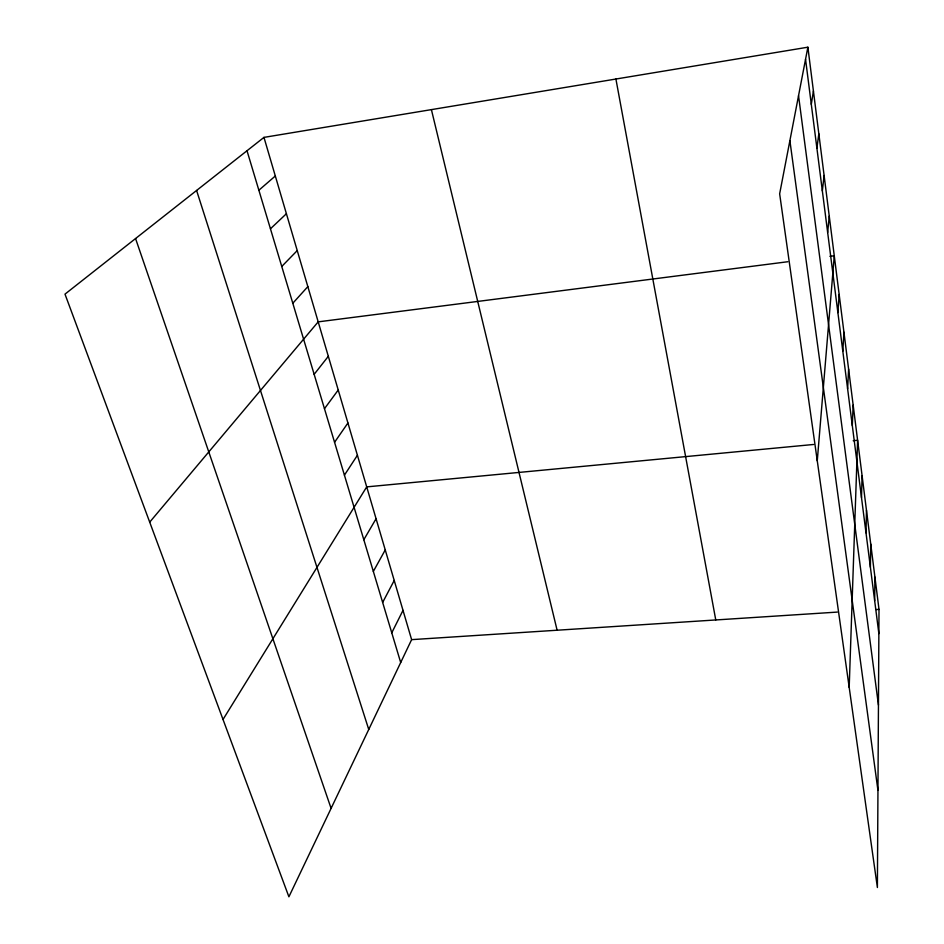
<?xml version="1.0" encoding="UTF-8"?>
<svg xmlns="http://www.w3.org/2000/svg" width="944" height="944" viewBox="0 0 944 944"><rect width="100%" height="100%" fill="white"/><g stroke="black" fill="none" stroke-linecap="round" stroke-linejoin="round"><path stroke-width="1.42" d="M807.875 47.2L879.006 609.387L877.389 887.513L779.65 193.815L807.875 47.2L263.966 137.387L64.994 294.139L288.899 896.8L411.619 639.643L263.966 137.387M874.675 600.773L874.923 577.103M870.392 567.179L870.746 544.074M866.002 532.782L866.474 510.291M861.494 497.559L862.096 475.705M849.187 687.362L857.612 440.293L853.211 440.718M852.314 425.591L853.164 405.118M847.618 388.845L848.609 369.104M842.815 351.192L843.936 332.229M837.883 312.606L839.157 294.469M817.268 460.79L834.272 255.777L829.906 256.343M827.652 232.472L829.245 216.129M822.342 190.865L824.112 175.49M816.89 148.149L818.837 133.812M811.297 104.312L813.421 91.061M391.772 632.799L403.005 610.367M382.65 602.437L394.214 580.466M373.34 571.415L385.246 549.927M363.818 539.708L376.078 518.74M223.02 719.481L366.709 486.88L813.61 444.471M344.43 475.151L357.41 455.279M334.565 442.288L347.923 422.995M324.476 408.693L338.235 390.014M314.151 374.331L328.323 356.313M149.707 522.15L318.187 321.857L787.78 261.736M292.805 303.248L307.838 286.622M281.76 266.456L297.242 250.585M270.444 228.802L286.398 213.722M258.868 190.24L275.318 175.997M411.619 639.643L837.304 612.09M876.138 609.564L879.006 609.387M135.558 238.549L331.096 808.371M196.588 190.464L368.75 729.476M247.009 150.745L400.693 662.523M431.408 109.622L557.113 630.226M615.913 79.036L715.764 619.948M789.892 140.632L877.955 790.388M798.541 95.698L878.451 705.05M805.551 59.295L878.864 633.601"/></g></svg>
